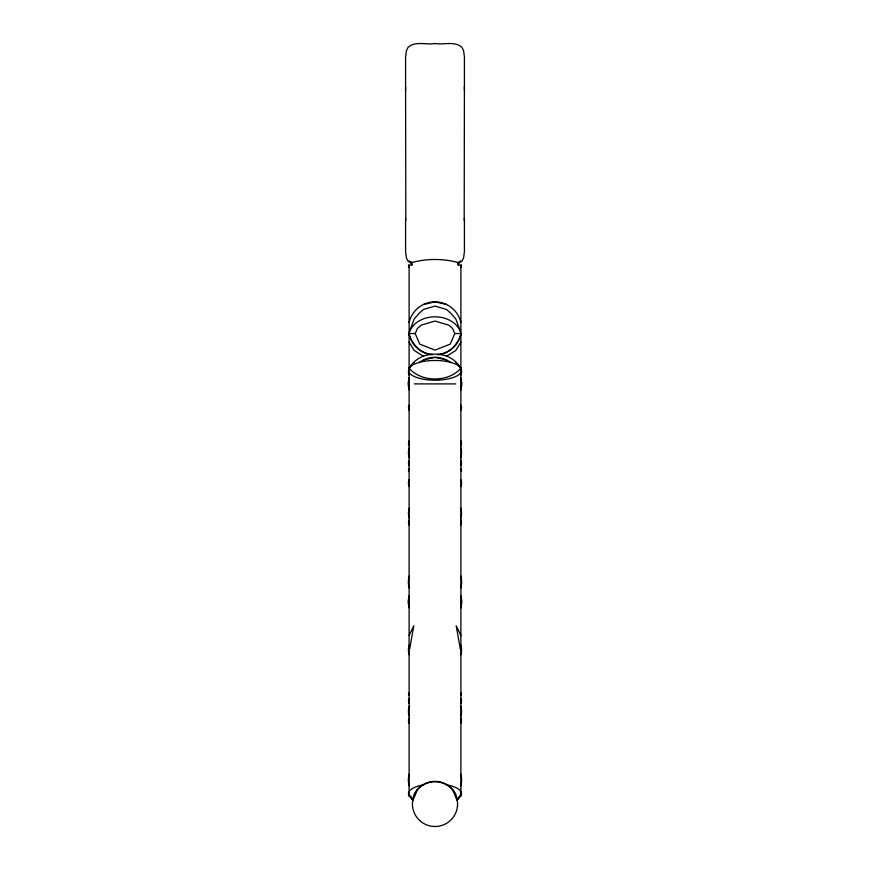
<?xml version="1.0" encoding="UTF-8"?>
<svg xmlns="http://www.w3.org/2000/svg" width="870" height="870" viewBox="0 0 870 870"><rect width="100%" height="100%" fill="white"/><g stroke="black" fill="none" stroke-linecap="round" stroke-linejoin="round"><path stroke-width="1.3" d="M405.811 220.382L405.583 86.478M455.554 795.865L455.706 794.049L453.053 790.036C443.743 779.063 426.256 779.063 416.947 790.036L414.294 794.049L414.446 795.865M464.417 86.478L464.188 220.382M457.772 262.468L458.109 265.024L460.893 265.024L460.893 332.536L455.771 318.898L450.703 313.189L446.527 309.459L435 306.099L423.472 309.459L419.296 313.189L414.229 318.898L409.107 332.536L409.107 265.024L411.891 265.024L412.228 262.468C427.094 258.488 442.906 258.488 457.772 262.468L460.893 261.109L460.893 262.077M409.107 405.192L408.443 407.671L409.107 410.161M409.107 440.851L408.443 443.33L409.107 445.821M409.107 460.665L408.443 463.144L409.107 465.635M460.893 267.503L461.557 265.024M408.443 471.072L409.107 468.582M409.107 520.097L408.443 522.587L409.107 525.067M460.893 410.161L461.557 407.671L460.893 405.192M460.893 445.821L461.557 443.33L460.893 440.851M460.893 465.635L461.557 463.144L460.893 460.665M409.107 698.414L408.443 700.894L409.107 703.384M409.107 718.229L408.443 720.708L409.107 723.198M460.893 525.067L461.557 522.587L460.893 520.097M460.893 695.456L461.557 692.977M460.893 703.384L461.557 700.894L460.893 698.414M460.893 723.198L461.557 720.708L460.893 718.229M454.803 333.547L450.236 344.118L435 350.099L419.764 344.118L415.197 333.547L417.426 328.425L421.276 325.119L435 321.073L448.724 325.119L452.574 328.425L454.803 333.547L460.893 333.547M409.107 635.546L413.826 625.737L409.726 648.672L409.107 647.367M460.893 647.367L460.273 648.672L456.174 625.737L460.893 635.546M409.107 795.376L412.989 800.226L417.35 789.851M461.883 261.337L463.59 257.89L464.417 251.56L464.417 218.424M458.109 265.024L460.447 261.228M460.893 342.16L455.771 350.479L446.527 356.232M409.553 507.971L409.107 508.689A26.557 20.401 0 0 0 409.107 517.77M460.447 457.946L460.893 457.228A26.557 20.401 0 0 0 460.893 448.148M409.553 706.103L409.107 706.821A26.557 20.401 0 0 0 409.107 715.901M452.65 789.851L457.011 800.237L459.599 796.104M457.011 800.226L460.893 795.376M457.011 800.096L460.893 795.55M460.893 368.195C448.692 382.572 421.308 382.572 409.107 368.195M457.011 798.899L460.893 795.909L460.893 332.938A26.557 20.739 0 0 0 435 316.81A26.557 20.739 0 0 0 409.107 332.938L409.107 795.909L412.989 798.899M423.472 304.489L435 301.857L446.527 304.489M437.556 354.394C448.985 353.97 457.609 344.759 460.893 334.33A26.557 26.557 0 0 1 437.61 354.851M423.472 359.962L435 357.342L446.527 359.962M423.668 784.805L423.472 784.827A26.557 9.864 0 0 0 409.107 795.909M409.107 333.547L415.197 333.547M414.229 383.898L455.771 383.898M446.332 784.805L446.527 784.827A26.557 9.864 0 0 1 460.893 795.909M412.228 262.468L409.107 261.109L409.107 262.077M432.444 354.394C421.015 353.97 412.391 344.759 409.107 334.33A26.557 26.557 0 0 0 432.39 354.851M423.472 356.232L414.229 350.479L409.107 342.16M409.107 795.55L412.989 800.096M460.447 507.971L460.893 508.689A26.557 20.401 0 0 1 460.893 517.77M409.553 457.946L409.107 457.228A26.557 20.401 0 0 1 409.107 448.148M460.447 706.103L460.893 706.821A26.557 20.401 0 0 1 460.893 715.901M410.401 796.104L412.989 800.237M409.553 261.228L411.891 265.024M408.117 261.337L406.41 257.89L405.583 251.56L405.583 218.424M408.443 265.024L409.107 267.503M460.893 468.582L461.557 471.072M408.443 692.977L409.107 695.456M464.417 90.132L464.417 56.996L463.59 50.667L461.883 47.219C454.586 40.803 443.678 45.066 435 43.5C426.322 45.066 415.414 40.803 408.117 47.219L406.41 50.667L405.583 56.996L405.583 90.132M418.97 362.714A26.557 26.557 0 0 1 451.03 362.714M409.107 486.471A26.557 14.964 0 0 1 409.107 479.816M460.893 479.816A26.557 14.964 0 0 1 460.893 486.471M409.107 375.155A26.557 14.964 0 0 1 414.229 362.496M455.771 362.496A26.557 14.964 0 0 1 460.893 375.155M409.107 322.509A26.557 26.557 0 0 1 460.893 322.509M409.922 367.836A26.557 20.401 0 0 1 435 354.144A26.557 20.401 0 0 1 460.078 367.836M409.107 587.935A24.132 24.132 0 0 1 409.107 576.114M460.893 576.114A24.132 24.132 0 0 1 460.893 587.935M409.107 654.762A26.557 21.609 0 0 1 409.107 645.138M460.893 645.138A26.557 21.609 0 0 1 460.893 654.762M409.107 786.056A24.132 24.132 0 0 1 409.107 774.235M460.893 774.235A24.132 24.132 0 0 1 460.893 786.056M460.893 372.534A26.557 9.864 0 0 1 435 380.201A26.557 9.864 0 0 1 409.107 372.534M409.107 368.14A26.557 9.864 0 0 1 435 360.474A26.557 9.864 0 0 1 460.893 368.14M409.107 377.982A26.557 26.557 0 0 0 409.107 389.803A24.132 24.132 0 0 1 409.107 377.982M460.893 389.803A26.557 26.557 0 0 0 460.893 377.982A24.132 24.132 0 0 1 460.893 389.803M409.107 595.928A26.557 26.557 0 0 0 409.107 607.749A24.132 24.132 0 0 1 409.107 595.928M460.893 607.749A26.557 26.557 0 0 0 460.893 595.928A24.132 24.132 0 0 1 460.893 607.749M419.644 820.475A22.576 22.576 0 0 0 457.011 808.948A22.576 22.576 0 0 0 428.344 782.347A22.576 22.576 0 0 0 419.644 820.475"/></g></svg>
